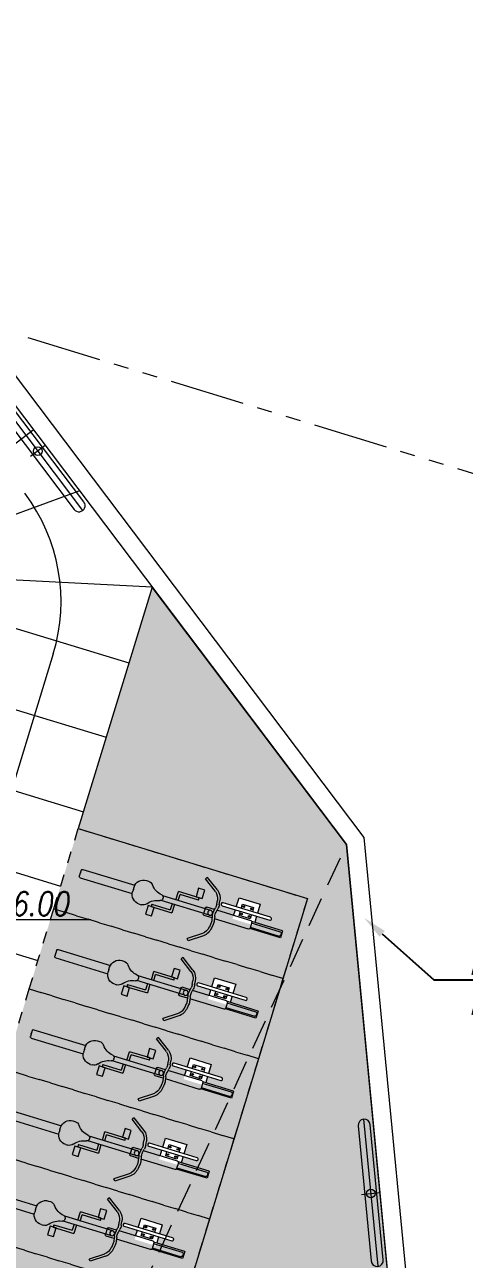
# Model space of a CAD drawing. Header units: millimetres. Extents: x 2471 to 2909, y 1327 to 1568.
# Drawn here: x 2670.14 to 2673.8, y 1499.28 to 1509.59 of the extents above; entities that cross this region are included whole.
import ezdxf
from ezdxf import colors
from ezdxf.entities.mleader import LeaderData, LeaderLine
from ezdxf.enums import TextEntityAlignment as Align
from ezdxf.math import Vec2, Vec3

# ---------------------------------------------------------------- set-up
doc = ezdxf.new("R2010")
doc.units = ezdxf.units.MM
doc.set_wipeout_variables(frame=1)
for name, pattern in [('HIDDEN', [0.375, 0.25, -0.125]), ('HIDDEN2', [0.1875, 0.125, -0.0625]), ('PHANTOM', [2.5, 1.25, -0.25, 0.25, -0.25, 0.25, -0.25])]:
    doc.linetypes.add(name, pattern=pattern)
doc.layers.get('0').update_dxf_attribs({"color": 251, "lineweight": 9})
for name, color, linetype, lineweight in [('A-BICICLETAS', 251, 'Continuous', 13), ('A-EJES', 251, 'PHANTOM', 13), ('A-MOBILIARIO', 251, 'Continuous', 13), ('A-MURO ALTO', 251, 'Continuous', 13), ('A-MURO BAJO', 251, 'Continuous', 13), ('A-PROYECCIONES', 251, 'HIDDEN', 13), ('A_30_DispositivosElect', 251, 'Continuous', 13), ('A_50_TextoIndicaciones', 251, 'Continuous', 13), ('DLP_VERDE', 251, 'Continuous', 13), ('HATCH', 251, 'Continuous', 13)]:
    doc.layers.add(name, color=color, linetype=linetype, lineweight=lineweight)
doc.styles.add('R80', font='romans.shx', dxfattribs={"width": 0.8, "oblique": 15, "height": 0.1})
doc.styles.add('R80-200', font='romans.shx', dxfattribs={"width": 0.8, "oblique": 10, "height": 0.2})
doc.styles.get("Standard").update_dxf_attribs({"font": 'arial.ttf'})

# ---------------------------------------------------------------- blocks, each defined once
blk = doc.blocks.new('TRAZO 2')
at = {"color": 8}
for p, q in [((99.829, 159.166), (100.429, 159.618)), ((100.029, 158.821, 0), (100.813, 159.108, 0)), ((101.42, 158.304, 0), (100.098, 158.371, 0)), ((100.03, 158.037, 0), (101.227, 157.671, 0)), ((100.595, 157.746, 0), (93.589, 134.807, 0)), ((99.84, 157.414, 0), (101.037, 157.049, 0)), ((99.65, 156.793, 0), (100.847, 156.427, 0)), ((99.46, 156.171, 0), (100.657, 155.805, 0)), ((99.27, 155.549, 0), (100.467, 155.184, 0))]:
    blk.add_line(p, q, dxfattribs=at)
blk.add_arc((99.161, 158.184, 0), 1.5, 343.016, 37.0378, dxfattribs=at)
blk = doc.blocks.new('A$C64a6e5d1')
at = {"layer": 'A-EJES', "ltscale": 0.5}
blk.add_line((76.349, 134.525), (102.986, 126.395), dxfattribs=at)
blk = doc.blocks.new('BICICLETA')
at = {"ltscale": 0.1}
for p, q in [((-0.035, 0), (-0.035, -0.304)), ((0.035, 0), (-0.035, 0)), ((0.035, 0), (0.035, -0.306)), ((-0.022, -0.304), (-0.022, -0.016)), ((-0.01, -0.004), (0.007, -0.004)), ((0.019, -0.016), (0.019, -0.304)), ((-0.043, -0.315), (-0.043, -0.654)), ((0.028, -0.304), (-0.031, -0.304)), ((0.04, -0.315), (0.04, -0.654)), ((-0.101, -0.65), (-0.136, -0.654)), ((-0.098, -0.673), (-0.133, -0.677)), ((-0.023, -0.681), (-0.063, -0.674)), ((-0.023, -0.657), (-0.058, -0.651)), ((-0.043, -0.678), (-0.043, -0.756)), ((0.02, -0.657), (0.055, -0.651)), ((0.02, -0.681), (0.06, -0.674)), ((0.04, -0.678), (0.04, -0.756)), ((0.095, -0.673), (0.13, -0.677)), ((0.098, -0.65), (0.133, -0.654)), ((-0.229, -0.706), (-0.317, -0.831)), ((-0.211, -0.721), (-0.299, -0.846)), ((0.028, -0.767), (-0.031, -0.767)), ((-0.025, -0.709), (-0.025, -1.188)), ((0.022, -0.709), (0.022, -1.188)), ((0.208, -0.721), (0.296, -0.846)), ((0.227, -0.706), (0.314, -0.831)), ((-0.317, -0.831), (-0.299, -0.846)), ((0.082, -0.852), (0.082, -1.034)), ((0.082, -0.852), (0.105, -0.852)), ((0.105, -0.852), (0.105, -1.057)), ((0.314, -0.831), (0.296, -0.846)), ((-0.025, -1.057), (-0.108, -1.057)), ((-0.108, -1.262), (-0.108, -1.057)), ((0.022, -1.034), (0.082, -1.034)), ((0.022, -1.057), (0.105, -1.057)), ((-0.085, -1.262), (-0.085, -1.081)), ((-0.025, -1.081), (-0.085, -1.081)), ((-0.085, -1.262), (-0.108, -1.262)), ((-0.006, -1.178), (-0.001, -1.178)), ((0.003, -1.178), (-0.001, -1.178)), ((-0.119, -1.378), (-0.119, -1.358)), ((0.116, -1.378), (0.116, -1.358)), ((-0.043, -1.988), (-0.043, -1.47)), ((-0.001, -1.472), (-0.025, -1.472)), ((-0.001, -1.472), (0.022, -1.472)), ((0.04, -1.988), (0.04, -1.47)), ((0.028, -2), (-0.031, -2)), ((0.007, -2), (-0.01, -2))]:
    blk.add_line(p, q, dxfattribs=at)
for points in [[(0.19, -0.822), (0.19, -0.882), (0.105, -0.882), (0.105, -0.822)], [(-0.193, -1.292), (-0.193, -1.233), (-0.108, -1.233), (-0.108, -1.292)]]:
    blk.add_lwpolyline(points, close=True, dxfattribs=at)
blk.add_circle((-0.001, -0.709), 0.0235, dxfattribs=at)
for centre, radius, start, end in [((-0.01, -0.016), 0.0117, 90, 180), ((0.007, -0.016), 0.0117, 0, 90), ((-0.031, -0.315), 0.0117, 90, 180), ((0.028, -0.315), 0.0117, 0, 90), ((-0.119, -0.794), 0.141, 96.8875, 141.5162), ((-0.119, -0.794), 0.117, 96.8875, 141.5162), ((-0.084, -0.789), 0.141, 79.5721, 96.8875), ((-0.084, -0.789), 0.117, 79.5721, 96.8875), ((-0.001, -0.542), 0.117, 259.5721, 280.4279), ((-0.001, -0.566), 0.117, 259.5721, 280.4279), ((0.081, -0.789), 0.141, 83.1125, 100.4279), ((0.081, -0.789), 0.117, 83.1125, 100.4279), ((0.116, -0.794), 0.117, 38.4838, 83.1125), ((0.116, -0.794), 0.141, 38.4838, 83.1125), ((-0.031, -0.756), 0.0117, 180, 270), ((0.028, -0.756), 0.0117, 270, 0), ((-0.192, -1.178), 0.164, 306.3265, 352.7262), ((-0.006, -1.202), 0.0235, 90, 172.7262), ((0.003, -1.202), 0.0235, 7.2738, 90), ((0.189, -1.178), 0.164, 187.2738, 233.6735), ((-0.06, -1.358), 0.0587, 126.3265, 180), ((-0.025, -1.378), 0.0939, 180, 270), ((0.022, -1.378), 0.0939, 270, 0), ((0.057, -1.358), 0.0587, 0, 53.6735), ((-0.031, -1.988), 0.0117, 180, 270), ((0.028, -1.988), 0.0117, 270, 0)]:
    blk.add_arc(centre, radius, start, end, dxfattribs=at)
blk = doc.blocks.new('ESTAC_BICICLETA')
at = {"layer": 'HATCH'}
h = blk.add_hatch(color=254, dxfattribs=at)
h.dxf.hatch_style = 1
h.paths.add_polyline_path([(0, 0), (0.7, 0), (0.7, -2), (0, -2)])
blk.add_wipeout([(0.16, -0.363), (0.24, -0.363), (0.24, -0.248), (0.242, -0.243), (0.246, -0.238), (0.252, -0.236), (0.258, -0.237), (0.263, -0.242), (0.265, -0.248), (0.265, -0.363), (0.345, -0.363), (0.345, -0.548), (0.265, -0.548), (0.265, -0.663), (0.263, -0.669), (0.259, -0.673), (0.252, -0.675), (0.246, -0.673), (0.241, -0.668), (0.24, -0.663), (0.24, -0.548), (0.16, -0.548)])
at = {"layer": 'A-BICICLETAS', "color": 251, "linetype": 'HIDDEN2', "ltscale": 0.5}
blk.add_lwpolyline([(0, 0), (0.7, 0), (0.7, -2), (0, -2)], close=True, dxfattribs=at)
at = {"layer": 'A-MOBILIARIO', "color": 6, "linetype": 'Continuous'}
blk.add_lwpolyline([(0.24, -0.248), (0.24, -0.663, 1), (0.265, -0.663), (0.265, -0.248, 1)], format="xyb", close=True, dxfattribs=at)
at = {"layer": 'A-MOBILIARIO', "color": 4, "linetype": 'Continuous'}
for points in [[(0.24, -0.548), (0.16, -0.548), (0.16, -0.363), (0.24, -0.363)], [(0.24, -0.504), (0.204, -0.504), (0.204, -0.407), (0.24, -0.407)], [(0.265, -0.363), (0.319, -0.363)], [(0.265, -0.407), (0.301, -0.407), (0.301, -0.504), (0.265, -0.504)], [(0.315, -0.548), (0.265, -0.548)]]:
    blk.add_lwpolyline(points, dxfattribs=at)
at = {"layer": 'A-MOBILIARIO', "color": 7, "linetype": 'Continuous'}
for centre in [(0.22, -0.423), (0.22, -0.488), (0.285, -0.423), (0.285, -0.488)]:
    blk.add_circle(centre, 0.00659, dxfattribs=at)
at = {"layer": 'A-BICICLETAS', "xscale": -0.8780487806474042, "yscale": 0.8780487806474041, "zscale": 0.878048780647404, "rotation": 0.003284121983559984}
blk.add_blockref('BICICLETA', (0.35, -0.119), dxfattribs=at)
blk = doc.blocks.new('*U254')
at = {"layer": 'A-BICICLETAS'}
blk.add_blockref('ESTAC_BICICLETA', (-0.315, 0.9), dxfattribs=at)
blk = doc.blocks.new('*U255')
at = {"color": 0, "linetype": 'ByBlock', "lineweight": -2, "transparency": 16777216}
blk.add_blockref('*U254', (0.7, 0), dxfattribs=at)
for p in [(0, 0), (1.4, 0)]:
    blk.add_blockref('*U254', p, dxfattribs=at)
blk.add_blockref('*U254', (2.1, 0), dxfattribs=at)
blk.add_blockref('*U254', (2.8, 0), dxfattribs=at)
blk.add_blockref('*U254', (3.5, 0), dxfattribs=at)
blk = doc.blocks.new('SIM NIVEL PLANTA')
at = {"linetype": 'Continuous'}
h = blk.add_hatch(dxfattribs=at)
h.set_pattern_fill('_USER', color=256, scale=0.099996, angle=45, style=0, pattern_type=0)
h.set_pattern_definition([(45, (35396.10581, 26516.4892), (-0.0707080889, 0.0707080889), [])])
h.paths.add_polyline_path([(-17.032, 0), (-15.532, 0, 0.409209), (-17.032, 1.474)])
h.paths.add_polyline_path([(-18.532, 0, 0.419236), (-17.032, -1.526), (-17.032, 0)])
for p, q in [((-17.032, -3.975), (-17.032, 3.716)), ((0, 0), (-20, 0))]:
    blk.add_line(p, q)
blk.add_circle((-17.032, -0.026), 1.5, dxfattribs=at)
at = {"style": 'R80'}
blk.add_attdef('N.P.T.+0.00', text='', height=2.03, dxfattribs=at).set_placement((-7.766, 2.015), align=Align.MIDDLE_CENTER)
blk = doc.blocks.new('LUMINARIA 41W')
at = {"layer": 'A_30_DispositivosElect'}
for p, q in [((0.623, 0), (-0.611, 0)), ((0, 0.077), (0, -0.077))]:
    blk.add_line(p, q, dxfattribs=at)
for points in [[(0.572, 0.051), (-0.561, 0.051)], [(-0.561, -0.051), (0.572, -0.051)]]:
    blk.add_lwpolyline(points, dxfattribs=at)
blk.add_circle((0, 0), 0.0361, dxfattribs=at)
for centre, start, end in [((-0.561, 0), 90, 270), ((0.572, 0), 270, 90)]:
    blk.add_arc(centre, 0.0509, start, end, dxfattribs=at)

msp = doc.modelspace()

# ---------------------------------------------------------------- hatches: boundary and pattern name
at = {"layer": 'DLP_VERDE'}
h = msp.add_hatch(dxfattribs=at)
h.set_pattern_fill('AR-SAND', color=256, scale=0.0035, angle=215)
h.set_pattern_definition([(252.5, (2626.45104, 1388.43235), (0.1028379, -0.13710426), [0, -0.135128, 0, -0.15113, 0, -0.1444625]), (222.5, (2626.45104, 1388.43235), (0.01502412, -0.29575865), [0, -0.072898, 0, -0.121793, 0, -0.0466725]), (182.5, (2626.54062, 1388.49507), (-0.22649154, -0.15920515), [0, -0.04445, 0, -0.16002, 0, -0.208915]), (172.5, (2626.54062, 1388.49507), (-0.17416064, -0.21719985), [0, -0.022225, 0, -0.104902, 0, -0.120015])])
edge = h.paths.add_edge_path()
edge.add_line((2659.919, 1461.197), (2662.164, 1466.281))
edge.add_line((2662.164, 1466.281), (2673.482, 1495.854))
edge.add_line((2673.482, 1495.854), (2672.82, 1502.744))
edge.add_line((2672.82, 1502.744), (2671.198, 1504.894))
edge.add_line((2671.198, 1504.894), (2670.582, 1502.877))
edge.add_line((2670.582, 1502.877), (2672.495, 1502.293))
edge.add_line((2672.495, 1502.293), (2660.437, 1462.792))
edge.add_line((2660.437, 1462.792), (2658.524, 1463.376))
edge.add_line((2658.524, 1463.376), (2657.844, 1461.148))
edge.add_arc((2658.322, 1461.002), 0.5, 163.0245, 202.5917)
edge.add_line((2657.86, 1460.81), (2658.302, 1459.749))
edge.add_line((2658.302, 1459.749), (2660.194, 1460.537))
edge.add_line((2660.194, 1460.537), (2659.919, 1461.197))
h.paths.add_polyline_path([(2665.566, 1442.301), (2667.458, 1443.089), (2667.996, 1441.796), (2666.104, 1441.008)])
h.paths.add_polyline_path([(2668.045, 1436.346), (2669.938, 1437.134), (2670.668, 1435.38), (2668.775, 1434.592)])

# ---------------------------------------------------------------- linework, layer by layer
at = {"layer": 'A-MURO ALTO'}
for p, q in [((2664.559, 1513.939, 0), (2672.966, 1502.801, 0)), ((2664.472, 1513.804, 0), (2672.82, 1502.744, 0)), ((2672.966, 1502.801, 0), (2673.634, 1495.833, 0)), ((2672.82, 1502.744, 0), (2673.482, 1495.854, 0))]:
    msp.add_line(p, q, dxfattribs=at)
at = {"layer": 'A-MURO BAJO', "elevation": 0}
msp.add_lwpolyline([(2659.919, 1461.197), (2662.164, 1466.281), (2673.482, 1495.854), (2672.82, 1502.744), (2671.198, 1504.894), (2670.582, 1502.877), (2672.495, 1502.293), (2660.437, 1462.792), (2658.524, 1463.376), (2657.844, 1461.148, 0.174381), (2657.86, 1460.81), (2658.302, 1459.749), (2660.194, 1460.537)], format="xyb", close=True, dxfattribs=at)

# ---------------------------------------------------------------- block references
at = {"color": 1}
msp.add_blockref('A$C64a6e5d1', (2575.879, 1377.927), dxfattribs=at)
at = {"rotation": 0.008731308866726288}
msp.add_blockref('TRAZO 2', (2569.802, 1346.575, 0), dxfattribs=at)
at = {"layer": 'A_30_DispositivosElect'}
for p, rotation in [((2670.244, 1506.031, 0), 307.0465698170051), ((2673.023, 1499.828, 0), 95.48094245807815)]:
    msp.add_blockref('LUMINARIA 41W', p, dxfattribs=dict(at, rotation=rotation))

# ---------------------------------------------------------------- leaders
at = {"layer": 'A_50_TextoIndicaciones', "linetype": 'Continuous'}
ml = msp.add_multileader_mtext('Standard', dxfattribs=at)
ml.set_content('{\\Fromans|c0;\\Q15;\\W0.8;MURO ALTO  h=3.00m}', color=256)
ml.set_leader_properties(color=7)
ml.build(insert=Vec2(0, 0))
ml.multileader.update_dxf_attribs({"text_left_attachment_type": 6, "text_right_attachment_type": 6, "arrow_head_size": 0.2})
ctx = ml.context
ctx.base_point, ctx.char_height, ctx.arrow_head_size, ctx.landing_gap_size, ctx.plane_origin = Vec3(2673.744, 1501.614, 0), 0.2, 0.2, 0.1, Vec3(2675.735, 1501.41, 0)
ctx.left_attachment, ctx.right_attachment = 6, 6
notes = []
notes.append((ctx, [(1, (1, 1, 0), (2673.549, 1501.614, 0), (1, 0), 0.195, [(0, [(2672.969, 1502.13, 0)], 0, [])])]))
ctx.mtext.insert, ctx.mtext.width, ctx.mtext.flow_direction = Vec3(2673.844, 1501.854, 0), 2.18381, 5
ml = msp.add_multileader_mtext('Standard', dxfattribs=at)
ml.set_content('{\\Fromans|c0;\\Q15;\\W0.8;MURO ALTO  h=3.00m}', color=256)
ml.set_leader_properties(color=7)
ml.build(insert=Vec2(0, 0))
ml.multileader.update_dxf_attribs({"text_left_attachment_type": 6, "text_right_attachment_type": 6, "arrow_head_size": 0.2})
ctx = ml.context
ctx.base_point, ctx.char_height, ctx.arrow_head_size, ctx.landing_gap_size, ctx.plane_origin = Vec3(2673.744, 1501.614, 0), 0.2, 0.2, 0.1, Vec3(2675.735, 1501.41, 0)
ctx.left_attachment, ctx.right_attachment = 6, 6
notes.append((ctx, [(1, (1, 1, 0), (2673.549, 1501.614, 0), (1, 0), 0.195, [(0, [(2672.969, 1502.13, 0)], 0, [])])]))
ctx.mtext.insert, ctx.mtext.width, ctx.mtext.flow_direction = Vec3(2673.844, 1501.854, 0), 2.18381, 5
for ctx, leaders in notes:
    for number, flags, end, landing, length, lines in leaders:
        leader = LeaderData()
        leader.index, (leader.has_last_leader_line, leader.has_dogleg_vector, leader.attachment_direction) = number, flags
        leader.last_leader_point, leader.dogleg_vector, leader.dogleg_length = Vec3(end), Vec3(landing), length
        for number, points, colour, breaks in lines:
            line = LeaderLine()
            line.index, line.vertices, line.color, line.breaks = number, Vec3.list(points), colors.encode_raw_color(colour), breaks
            leader.lines.append(line)
        ctx.leaders.append(leader)

# ---------------------------------------------------------------- next in the draw order: block references
at = {"color": 1, "rotation": 253.0245187513505}
msp.add_blockref('*U255', (2671.542, 1502.254, 0), dxfattribs=at)

# ---------------------------------------------------------------- next in the draw order: linework, layer by layer
at = {"layer": 'A-PROYECCIONES'}
msp.add_line((2653.895, 1461.508, 0), (2672.82, 1502.744, 0), dxfattribs=at)

# ---------------------------------------------------------------- next in the draw order: block references
at = {"layer": 'A_50_TextoIndicaciones'}
ref = msp.add_blockref('SIM NIVEL PLANTA', (2670.687, 1502.113, 0), dxfattribs=dict(at, xscale=0.1171875000000001, yscale=0.1171875000000001, zscale=0.1171875000000001))
ref.add_attrib('N.P.T.+0.00', 'N.P.T.=+6.00', dxfattribs={"layer": '0', "height": 0.2, "rotation": 0, "style": 'R80-200', "oblique": 10, "width": 0.8}).set_placement((2669.777, 1502.349, 0), align=Align.TOP_CENTER)

doc.saveas('drawing.dxf')
